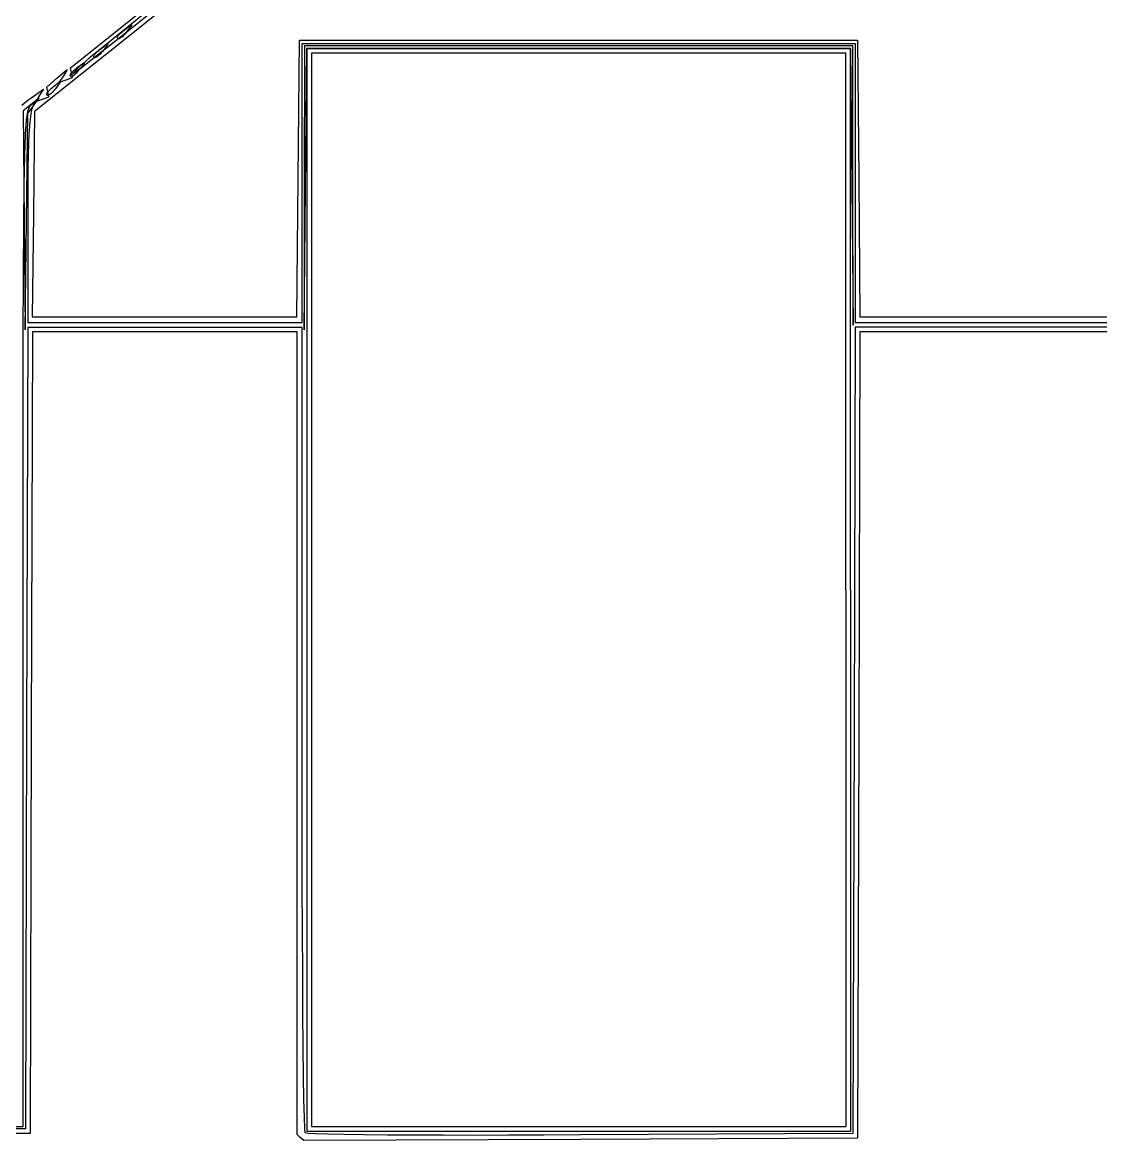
# Model space of a CAD drawing. Extents: x -125 to 152, y -90 to 100.
# Drawn here: x 138.53 to 141.844, y -70.353 to -66.917 of the extents above; entities that cross this region are included whole.
import ezdxf

# ---------------------------------------------------------------- set-up
doc = ezdxf.new("R2010")
doc.units = 0

msp = doc.modelspace()

# ---------------------------------------------------------------- linework, layer by layer
for p, q in [((141.5687, -64.7951), (138.5677, -67.1906)), ((138.6781, -67.0561), (139.3281, -66.5366)), ((138.8562, -66.9416), (138.9135, -66.8961)), ((138.9156, -66.8813), (138.8572, -66.9282)), ((138.8073, -66.9806), (138.8562, -66.9416)), ((138.8572, -66.9282), (138.8083, -66.9686)), ((138.8385, -66.9448), (138.8416, -66.9422)), ((138.8416, -66.9422), (138.8447, -66.9395)), ((138.8447, -66.9395), (138.8479, -66.9367)), ((138.8479, -66.9367), (138.8531, -66.9326)), ((138.8531, -66.9422), (138.8489, -66.9479)), ((138.8531, -66.9326), (138.8572, -66.9293)), ((138.8572, -66.937), (138.8531, -66.9423)), ((138.8572, -66.9293), (138.8614, -66.9267)), ((138.8604, -66.9325), (138.8572, -66.937)), ((138.8635, -66.9291), (138.8604, -66.9325)), ((138.8614, -66.9267), (138.8635, -66.925)), ((138.8635, -66.925), (138.8656, -66.9241)), ((138.8656, -66.9265), (138.8635, -66.9291)), ((138.8656, -66.9241), (138.8656, -66.9241)), ((138.8656, -66.9248), (138.8656, -66.9265)), ((138.8083, -66.9686), (138.7666, -67.0019)), ((138.8229, -66.9598), (138.825, -66.9582)), ((138.8229, -66.9648), (138.8229, -66.9621)), ((138.8239, -66.9666), (138.8229, -66.9648)), ((138.825, -66.9582), (138.826, -66.9563)), ((138.826, -66.9563), (138.8281, -66.9544)), ((138.8281, -66.9672), (138.826, -66.9678)), ((138.826, -66.9678), (138.826, -66.9678)), ((138.8281, -66.9544), (138.8301, -66.9522)), ((138.8312, -66.9658), (138.8281, -66.9672)), ((138.8301, -66.9522), (138.8322, -66.9499)), ((138.8333, -66.9637), (138.8312, -66.9658)), ((138.8322, -66.9499), (138.8354, -66.9474)), ((138.8374, -66.9609), (138.8333, -66.9637)), ((138.8354, -66.9474), (138.8385, -66.9448)), ((138.8406, -66.9573), (138.8374, -66.9609)), ((138.8447, -66.953), (138.8406, -66.9573)), ((138.8489, -66.9479), (138.8447, -66.953)), ((139.3781, -67.397), (139.3822, -66.9719)), ((139.3822, -66.9719), (140.2395, -66.9719)), ((140.2395, -66.9719), (141.0968, -66.9719)), ((141.0968, -66.9719), (141.101, -67.397)), ((138.7666, -67.0019), (138.7354, -67.0274)), ((138.7354, -67.0369), (138.7666, -67.0126)), ((138.7531, -67.0145), (138.7552, -67.0125)), ((138.7552, -67.0125), (138.7572, -67.0103)), ((138.7572, -67.0103), (138.7593, -67.0079)), ((138.7593, -67.0079), (138.7625, -67.0055)), ((138.7625, -67.0055), (138.7656, -67.0029)), ((138.7656, -67.0029), (138.7687, -67.0003)), ((138.7666, -67.0126), (138.8073, -66.9806)), ((138.7718, -67.011), (138.7677, -67.0154)), ((138.7687, -67.0003), (138.7718, -66.9975)), ((138.7718, -66.9975), (138.7749, -66.9948)), ((138.776, -67.006), (138.7718, -67.011)), ((138.7749, -66.9948), (138.7802, -66.9907)), ((138.7812, -67.0003), (138.776, -67.006)), ((138.7802, -66.9907), (138.7854, -66.9874)), ((138.7843, -66.9951), (138.7812, -67.0003)), ((138.7885, -66.9907), (138.7843, -66.9951)), ((138.7854, -66.9874), (138.7885, -66.9849)), ((138.7885, -66.9849), (138.7906, -66.9831)), ((138.7906, -66.9873), (138.7885, -66.9907)), ((138.7906, -66.9831), (138.7927, -66.9823)), ((138.7927, -66.9847), (138.7906, -66.9873)), ((138.7927, -66.9823), (138.7927, -66.9823)), ((138.7937, -66.983), (138.7927, -66.9847)), ((139.3895, -67.4108), (139.3895, -66.9822)), ((139.3895, -66.9822), (140.2395, -66.9822)), ((139.3968, -66.9895), (139.3958, -67.4254)), ((140.2395, -66.9895), (139.3968, -66.9895)), ((139.3999, -67.4291), (139.4041, -66.9967)), ((139.4041, -66.9967), (140.2395, -66.9967)), ((140.2395, -66.9967), (139.4041, -66.9967)), ((139.4041, -66.9967), (139.4041, -68.6606)), ((140.2395, -67.0112), (139.4187, -67.0112)), ((139.4187, -67.0112), (139.4187, -68.6606)), ((140.2395, -66.9822), (141.0895, -66.9822)), ((141.0822, -66.9895), (140.2395, -66.9895)), ((140.2395, -66.9967), (141.075, -66.9967)), ((140.2395, -66.9967), (140.2395, -66.9967)), ((141.075, -66.9967), (140.2395, -66.9967)), ((141.0604, -67.0112), (140.2395, -67.0112)), ((141.0604, -68.6606), (141.0604, -67.0112)), ((141.075, -66.9967), (141.0791, -67.4218)), ((141.075, -68.6606), (141.075, -66.9967)), ((141.0822, -67.4181), (141.0822, -66.9895)), ((141.0895, -66.9822), (141.0895, -67.4108)), ((138.7156, -67.0445), (138.7062, -67.0524)), ((138.7083, -67.0488), (138.7124, -67.0455)), ((138.7124, -67.0455), (138.7156, -67.0429)), ((138.7354, -67.0274), (138.7156, -67.0445)), ((138.7156, -67.0527), (138.7354, -67.0369)), ((138.7156, -67.0429), (138.7187, -67.0412)), ((138.7177, -67.0453), (138.7156, -67.0487)), ((138.7197, -67.0427), (138.7177, -67.0453)), ((138.7187, -67.0412), (138.7187, -67.0412)), ((138.7208, -67.041), (138.7197, -67.0427)), ((138.7499, -67.0192), (138.751, -67.0178)), ((138.7499, -67.0228), (138.7499, -67.0203)), ((138.751, -67.0246), (138.7499, -67.0228)), ((138.751, -67.0178), (138.752, -67.0162)), ((138.752, -67.0162), (138.7531, -67.0145)), ((138.7541, -67.0257), (138.752, -67.0255)), ((138.752, -67.0255), (138.752, -67.0255)), ((138.7583, -67.0238), (138.7552, -67.0252)), ((138.7552, -67.0252), (138.7552, -67.0252)), ((138.7614, -67.0218), (138.7583, -67.0238)), ((138.7645, -67.019), (138.7614, -67.0218)), ((138.7677, -67.0154), (138.7645, -67.019)), ((138.6364, -67.0886), (138.6677, -67.0613)), ((138.6562, -67.0812), (138.6437, -67.1011)), ((138.6677, -67.0613), (138.6562, -67.0812)), ((138.677, -67.0773), (138.6781, -67.076)), ((138.677, -67.0809), (138.677, -67.0784)), ((138.6781, -67.0827), (138.677, -67.0809)), ((138.6812, -67.0712), (138.6781, -67.0561)), ((138.6781, -67.076), (138.6791, -67.0744)), ((138.6791, -67.0744), (138.6801, -67.0726)), ((138.6801, -67.0726), (138.6823, -67.0706)), ((138.6843, -67.0863), (138.6812, -67.0712)), ((138.6823, -67.0706), (138.6843, -67.0684)), ((138.7062, -67.0524), (138.6843, -67.0752)), ((138.6843, -67.0752), (138.7062, -67.0597)), ((138.6843, -67.0684), (138.6874, -67.0661)), ((138.6885, -67.0799), (138.6854, -67.082)), ((138.6874, -67.0661), (138.6895, -67.0636)), ((138.6916, -67.0771), (138.6885, -67.0799)), ((138.6895, -67.0636), (138.6927, -67.061)), ((138.6947, -67.0735), (138.6916, -67.0771)), ((138.6927, -67.061), (138.6958, -67.0584)), ((138.6989, -67.0693), (138.6947, -67.0735)), ((138.6958, -67.0584), (138.6989, -67.0557)), ((138.6989, -67.0557), (138.7031, -67.0529)), ((138.7031, -67.0642), (138.6989, -67.0693)), ((138.7031, -67.053), (138.7083, -67.0488)), ((138.7083, -67.0584), (138.7031, -67.0642)), ((138.7062, -67.0596), (138.7156, -67.0527)), ((138.7124, -67.0531), (138.7083, -67.0585)), ((138.7156, -67.0487), (138.7124, -67.0531)), ((138.6052, -67.1159), (138.6364, -67.0886)), ((138.6229, -67.1166), (138.626, -67.1138)), ((138.626, -67.1138), (138.6302, -67.111)), ((138.6302, -67.1111), (138.6354, -67.107)), ((138.6354, -67.107), (138.6395, -67.1036)), ((138.6395, -67.1112), (138.6354, -67.1167)), ((138.6395, -67.1036), (138.6427, -67.101)), ((138.6427, -67.1069), (138.6395, -67.1112)), ((138.6427, -67.101), (138.6458, -67.0994)), ((138.6458, -67.1034), (138.6427, -67.1069)), ((138.6437, -67.1011), (138.6645, -67.0938)), ((138.6458, -67.0994), (138.6458, -67.0994)), ((138.6468, -67.1008), (138.6458, -67.1034)), ((138.6479, -67.0992), (138.6468, -67.1008)), ((138.6645, -67.0938), (138.6843, -67.0863)), ((138.6812, -67.0838), (138.6791, -67.0836)), ((138.6791, -67.0836), (138.6791, -67.0836)), ((138.6833, -67.0833), (138.6812, -67.0838)), ((138.6854, -67.082), (138.6833, -67.0833)), ((138.5531, -67.1521), (138.5947, -67.1219)), ((138.5822, -67.1494), (138.5573, -67.1693)), ((138.5645, -67.1722), (138.5822, -67.1494)), ((138.5833, -67.141), (138.5718, -67.1602)), ((138.5947, -67.1219), (138.5833, -67.141)), ((138.5916, -67.1528), (138.6114, -67.1455)), ((138.6052, -67.1391), (138.6041, -67.1366)), ((138.6083, -67.1307), (138.6052, -67.1159)), ((138.6052, -67.1342), (138.6062, -67.1326)), ((138.6052, -67.1408), (138.6052, -67.1391)), ((138.6062, -67.1326), (138.6083, -67.1307)), ((138.6083, -67.142), (138.6062, -67.1418)), ((138.6062, -67.1418), (138.6062, -67.1418)), ((138.6083, -67.1307), (138.6093, -67.1287)), ((138.6114, -67.1455), (138.6083, -67.1307)), ((138.6104, -67.1413), (138.6083, -67.142)), ((138.6093, -67.1287), (138.6125, -67.1266)), ((138.6125, -67.14), (138.6104, -67.1413)), ((138.6125, -67.1266), (138.6145, -67.1243)), ((138.6156, -67.1379), (138.6125, -67.14)), ((138.6145, -67.1243), (138.6166, -67.1218)), ((138.6187, -67.135), (138.6156, -67.1379)), ((138.6166, -67.1218), (138.6198, -67.1192)), ((138.6229, -67.1314), (138.6187, -67.135)), ((138.6198, -67.1192), (138.6229, -67.1166)), ((138.626, -67.1272), (138.6229, -67.1314)), ((138.6312, -67.1223), (138.626, -67.1272)), ((138.6354, -67.1166), (138.6312, -67.1223)), ((138.5281, -67.1711), (138.5343, -67.166)), ((138.5573, -67.1693), (138.5322, -67.1892)), ((138.5343, -67.166), (138.5406, -67.1611)), ((138.5406, -67.1611), (138.5468, -67.1564)), ((138.5468, -67.1564), (138.5531, -67.1521)), ((138.5645, -67.1722), (138.5468, -67.1952)), ((138.5468, -67.1912), (138.552, -67.1768)), ((138.552, -67.1768), (138.5573, -67.17)), ((138.5573, -67.17), (138.5624, -67.1662)), ((138.5614, -67.1765), (138.5583, -67.1852)), ((138.5645, -67.171), (138.5614, -67.1765)), ((138.5624, -67.1662), (138.5666, -67.1632)), ((138.5677, -67.1662), (138.5645, -67.17)), ((138.5666, -67.1632), (138.5697, -67.1608)), ((138.5708, -67.1632), (138.5677, -67.1662)), ((138.5697, -67.1608), (138.5718, -67.1591)), ((138.5729, -67.1608), (138.5708, -67.1632)), ((138.5718, -67.1602), (138.5916, -67.1528)), ((138.5718, -67.1591), (138.5739, -67.1581)), ((138.5739, -67.1591), (138.5729, -67.1608)), ((138.5739, -67.1581), (138.5739, -67.1581)), ((138.5322, -67.1892), (138.5354, -67.5253)), ((138.5395, -67.261), (138.5427, -67.2178)), ((138.5427, -67.2178), (138.5468, -67.1912)), ((138.5427, -67.5283), (138.5468, -67.1952)), ((138.5541, -67.2141), (138.552, -67.2346)), ((138.5562, -67.1977), (138.5541, -67.2141)), ((138.5583, -67.1852), (138.5562, -67.1977)), ((138.5677, -67.1906), (138.5645, -67.5063)), ((138.552, -67.2346), (138.55, -67.2595)), ((138.5374, -67.3255), (138.5395, -67.261)), ((138.55, -67.2595), (138.5489, -67.2889)), ((138.5489, -67.2889), (138.5479, -67.3234)), ((138.5354, -67.4156), (138.5374, -67.3255)), ((138.5479, -67.3234), (138.5468, -67.3631)), ((138.5468, -67.3631), (138.5468, -67.4081)), ((138.5343, -67.536), (138.5354, -67.4156)), ((138.5468, -67.4081), (138.5468, -67.4588)), ((139.3739, -67.8221), (139.3781, -67.397)), ((139.3895, -67.8396), (139.3895, -67.4108)), ((141.0791, -67.4218), (141.0833, -67.8469)), ((141.0833, -67.8469), (141.0822, -67.4181)), ((141.0895, -67.4108), (141.0895, -67.8396)), ((141.101, -67.397), (141.1041, -67.8221)), ((138.5468, -67.4588), (138.5468, -67.5155)), ((139.3958, -67.4254), (139.3958, -67.8613)), ((139.3958, -67.8613), (139.3999, -67.4291)), ((138.5354, -67.5253), (138.5385, -67.8615)), ((138.5468, -67.5155), (138.5468, -67.8396)), ((138.5645, -67.5063), (138.5604, -67.8221)), ((138.5333, -67.6911), (138.5343, -67.536)), ((138.5385, -67.8615), (138.5427, -67.5283)), ((138.5322, -67.8855), (138.5333, -67.6911)), ((138.5604, -67.8221), (138.9677, -67.8221)), ((138.9677, -67.8221), (139.3739, -67.8221)), ((141.1041, -67.8221), (141.4968, -67.8221)), ((141.4968, -67.8221), (141.8885, -67.8221)), ((138.5468, -67.8542), (138.5427, -69.0857)), ((138.5468, -67.8396), (138.9677, -67.8396)), ((138.9677, -67.8542), (138.5468, -67.8542)), ((138.5614, -67.8684), (138.5573, -69.1001)), ((138.9677, -67.8684), (138.5614, -67.8684)), ((138.9677, -67.8396), (139.3895, -67.8396)), ((139.3895, -67.8542), (138.9677, -67.8542)), ((139.3749, -67.8684), (138.9677, -67.8684)), ((139.3749, -69.1013), (139.3749, -67.8684)), ((139.3895, -69.087), (139.3895, -67.8542)), ((141.0895, -67.8536), (141.0864, -69.0926)), ((141.0895, -67.8396), (141.4958, -67.8396)), ((141.4968, -67.8536), (141.0895, -67.8536)), ((141.1041, -67.8682), (141.101, -69.1071)), ((141.4968, -67.8682), (141.1041, -67.8682)), ((141.4958, -67.8396), (141.9031, -67.8396)), ((141.9031, -67.8536), (141.4968, -67.8536)), ((141.8885, -67.8682), (141.4968, -67.8682)), ((138.5322, -68.1237), (138.5322, -67.8855)), ((138.5322, -68.4103), (138.5322, -68.1237)), ((138.5322, -68.7497), (138.5322, -68.4103)), ((139.4041, -68.6606), (139.4041, -70.3247)), ((139.4187, -68.6606), (139.4187, -70.3101)), ((141.0604, -68.6606), (141.0604, -70.3101)), ((141.075, -68.6606), (141.075, -70.3247)), ((138.5322, -70.3101), (138.5322, -68.7497)), ((138.5427, -69.0857), (138.5395, -70.3174)), ((138.5573, -69.1001), (138.5541, -70.3318)), ((139.3749, -70.3342), (139.3749, -69.1013)), ((139.3895, -69.2537), (139.3895, -69.087)), ((141.0864, -69.0926), (141.0822, -70.3314)), ((141.101, -69.1071), (141.0968, -70.346)), ((139.3895, -69.414), (139.3895, -69.2537)), ((139.3895, -69.5663), (139.3895, -69.414)), ((139.3906, -69.7093), (139.3895, -69.5663)), ((139.3916, -69.8411), (139.3906, -69.7093)), ((139.3916, -69.9604), (139.3916, -69.8411)), ((139.3926, -70.0658), (139.3916, -69.9604)), ((139.3937, -70.1556), (139.3926, -70.0658)), ((139.3947, -70.2284), (139.3937, -70.1556)), ((139.3968, -70.2827), (139.3947, -70.2284)), ((137.6968, -70.3101), (138.5322, -70.3101)), ((139.3979, -70.3169), (139.3968, -70.2827)), ((139.4187, -70.3101), (140.2395, -70.3101)), ((140.2395, -70.3101), (141.0604, -70.3101)), ((138.5395, -70.3174), (137.6958, -70.3174)), ((138.5541, -70.3318), (137.6958, -70.3318)), ((139.3843, -70.3442), (139.3749, -70.3342)), ((139.3947, -70.3534), (139.3843, -70.3434)), ((139.3989, -70.3296), (139.3979, -70.3169)), ((139.4083, -70.3311), (139.3989, -70.3298)), ((139.4041, -70.3247), (140.2395, -70.3247)), ((139.4312, -70.3325), (139.4083, -70.3311)), ((139.4687, -70.3337), (139.4312, -70.3325)), ((139.5187, -70.3348), (139.4687, -70.3337)), ((139.5801, -70.3356), (139.5187, -70.3348)), ((139.652, -70.3363), (139.5801, -70.3356)), ((139.7333, -70.3368), (139.652, -70.3363)), ((139.8229, -70.3371), (139.7333, -70.3368)), ((139.9197, -70.3372), (139.8229, -70.3371)), ((140.0239, -70.337), (139.9197, -70.3372)), ((140.1322, -70.3364), (140.0239, -70.337)), ((140.2458, -70.3357), (140.1322, -70.3364)), ((140.2395, -70.3247), (141.075, -70.3247)), ((141.0822, -70.3314), (140.2458, -70.3352)), ((141.0968, -70.346), (140.2458, -70.3497)), ((140.2458, -70.3497), (139.3947, -70.3534))]:
    msp.add_line(p, q)

doc.saveas('drawing.dxf')
